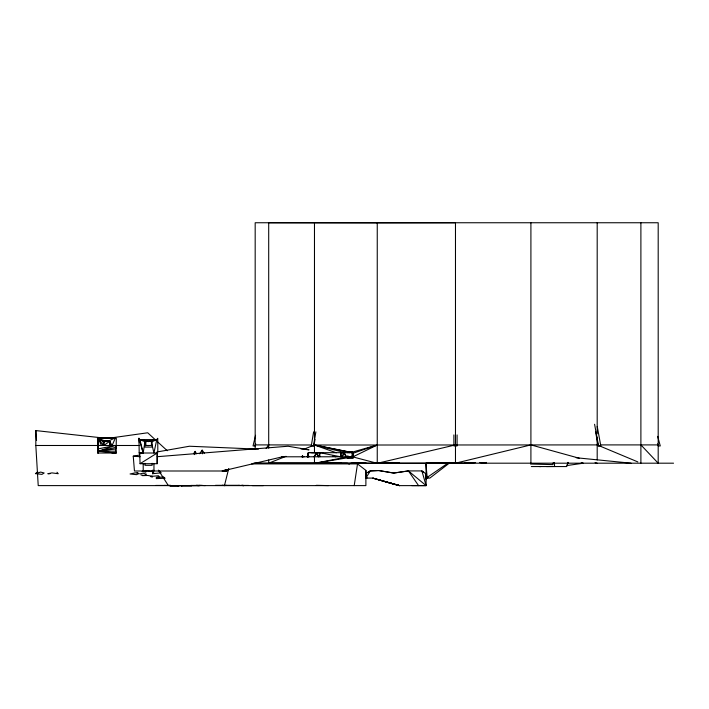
<?xml version="1.0" encoding="UTF-8"?>
<svg xmlns="http://www.w3.org/2000/svg" width="709" height="709" viewBox="0 0 709 709"><rect width="100%" height="100%" fill="white"/><g stroke="black" fill="none" stroke-linecap="round" stroke-linejoin="round"><path stroke-width="1.06" d="M251.695 463.899L357.522 463.899L365.888 470.386L365.888 485.612L38.224 485.612L35.822 445.491L35.822 430.585L101.352 437.781L112.111 437.781L147.702 432.782L155.856 440.262M115.159 437.905L109.009 440.821L104.462 440.821L98.507 438.295L98.507 445.491L97.665 448.983L98.409 451.19L98.046 453.007L97.47 438.295L98.507 437.905L98.507 445.491L115.23 445.491L116.267 447.299L115.549 448.983L115.549 453.007L98.409 451.19L115.23 445.491L97.665 448.983L98.507 437.905M98.507 438.295L103.168 445.491L103.168 441.725L98.507 438.295L101.36 445.491M115.23 438.295L112.119 445.491L109.656 441.335L103.815 445.482L103.815 441.406L104.471 440.821M105.109 441.335L105.109 440.821L103.815 442.115M108.353 441.335L108.353 440.821L109.647 442.115L109.647 445.491L109.647 441.406L109.009 440.821M110.303 441.725L110.303 445.491L109.647 444.968M143.2 470.998L143.2 463.438M144.982 463.305L144.982 465.317L152.107 465.317L152.107 463.305M150.813 440.821L152.107 441.725L152.098 447.104L144.973 447.104L144.973 441.725L146.276 440.821L150.813 440.821L156.778 439.589L157.744 438.286L157.815 450.667L157.035 453.397M158.984 470.581L161.156 472.806L152.577 473.727L152.577 470.138M153.959 470.998L153.959 463.438M302.105 456.374L302.557 456.241L302.105 456.764M302.38 456.241L302.38 456.764M308.282 452.998L308.282 456.764L307.201 456.764L307.653 456.374M319.856 456.773L319.856 452.688L316.294 453.335L313.99 456.773M346.479 456.773L344.175 453.335L340.604 452.688L340.604 456.773L319.856 452.688L318.598 456.773L316.294 452.688L309.124 452.617M348.013 456.773L348.013 455.993M353.321 456.383L353.321 453.016L352.072 452.103M365.56 473.426L365.56 473.949L366.535 473.949L365.56 473.426L365.56 478.096L372.757 478.105L399.53 485.621L426.109 485.621L426.136 463.19L428.174 462.481M365.888 470.386L365.888 478.096L370.293 470.918L378.783 470.528L393.761 473.054L408.411 470.918L426.109 485.621L411.778 485.621M457.615 462.685L455.479 463.19L377.25 463.323L377.25 222.848L455.479 222.75L455.479 444.906L377.25 463.323L268.702 463.19L268.702 459.964M426.109 473.949L421.89 470.918L408.278 470.918M426.783 477.582L427.11 478.096L426.455 478.096L426.455 473.435L425.781 473.435M453.343 462.685L455.479 463.19L455.479 441.539M457.075 434.918L457.075 445.943L453.884 445.943L453.884 434.918M530.908 463.19L530.908 222.75M597.191 459.964L597.191 437.169M640.892 463.19L640.892 222.75M255.178 449.214L255.178 222.75L658.191 222.75L658.191 463.19L640.892 444.906M140.054 463.704L157.159 463.704L157.221 453.007L140.054 463.704L139.726 453.007M157.159 463.704L157.23 453.007M263.34 485.63L252.395 485.63M194.709 454.602L195.161 451.376L196.508 453.795M553.268 462.596L552.985 464.617L530.492 464.032M354.216 485.612L357.522 463.899M151.46 444.968L152.107 445.092L153.924 453.007L156.778 439.589L139.859 439.589L143.165 453.007L139.203 453.007L143.165 453.007L144.973 441.725L139.859 439.589L138.946 438.286L139.203 453.016L157.682 453.007M313.617 431.861L311.269 445.943L313.901 445.943L314.991 439.447M313.52 445.943L315.868 431.861M255.559 435.299L253.042 445.943L255.187 445.943L255.683 443.816M222.378 485.231L224.452 485.612L228.599 469.066M426.915 477.582L426.783 478.096L426.136 463.19L426.915 477.582L448.301 462.897M351.575 456.773L352.603 452.688L352.603 456.773M568.024 462.454L566.73 466.557L531.333 466.557M568.06 462.374L567.049 465.521L583.259 463.225L581.229 462.649M197.855 485.736L199.3 485.532L196.517 485.24M314.211 456.773L316.294 453.335L318.376 456.773M342.092 456.773L344.175 452.688M193.495 453.795L195.161 451.376L195.392 453.521M199.628 453.742L202.154 450.162L204.369 453.193M266.123 448.389L268.702 444.906L311.207 445.004M152.577 473.727L153.791 472.247M485.576 463.19L486.223 462.41M226.401 469.535L222.28 470.998L226.818 470.998L228.839 468.782M347.827 452.688L348.358 452.103L352.258 452.103L352.79 452.688L311.508 452.688M348.013 452.688L348.544 452.103M35.45 473.612L40.661 472.088L44.188 473L41.92 474.374L35.45 473.612L37.71 471.857M368.095 472.628L370.293 470.918L378.783 470.528M449.603 462.906L429.831 478.096L425.781 478.096L425.781 475.278M447.414 463.686L449.178 462.41M106.456 441.601L107.006 441.601M148.27 441.601L148.819 441.601M103.168 441.725L109.656 441.335M365.888 473.435L370.293 470.918M145.629 442.115L146.931 440.821M314.477 455.781L314.477 463.323L352.834 456.888L377.25 445.013L597.191 444.906L637.843 461.914M138.813 473.594L136.545 474.667L130.075 473.975L135.286 472.832L138.813 473.594L136.979 472.407M152.107 441.725L156.778 439.589M268.702 463.19L285.993 456.321M304.303 449.054L314.477 445.013L377.25 445.013L352.603 453.406M151.886 470.998L153.924 470.271M377.25 445.013L351.309 452.404L314.477 445.013L336.323 452.776M455.479 463.19L530.908 444.906L579.306 458.253M426.136 478.096L428.014 477.644M222.28 470.998L282.439 456.8M139.859 473.949L142.979 473.213L146.515 474.206L144.237 475.509L141.002 474.968M115.877 451.19L98.409 451.19L116.267 447.299M314.477 463.323L347.764 456.844L352.834 456.888L377.25 463.323M226.818 470.998L134.453 470.998L133.248 456.179L139.735 455.027M157.026 451.97L189.445 446.236L258.422 449.151M377.25 463.19L380.981 462.569M156.29 477.414L159.312 476.962L158.479 475.739L150.397 476.501L152.338 477.113M98.409 451.19L115.549 448.983M224.452 485.612L226.552 485.346M471.591 462.631L469.562 463.19L475.642 462.578M157.265 456.693L288.102 446.236L309.009 449.798L301.041 448.992M164.878 478.185L156.29 478.637L156.45 477.494L162.131 477.042L164.878 478.185L163.495 476.891M170.834 485.443L164.32 485.364M350.911 463.19L365.871 462.614M399.132 462.623L381.912 463.19L381.912 462.41M142.332 475.633L147.853 475.482L152.444 476.244M200.053 485.63L191.439 485.718M314.477 463.19L340.976 462.623M239.474 485.302L215.447 485.328M554.668 466.495L546.506 466.557M268.702 448.132L268.702 222.75L377.25 222.848M104.923 441.087L108.743 441.087M103.815 444.711L103.487 445.491M109.647 444.711L109.975 445.491M145.629 444.711L145.31 445.482L145.31 444.968M255.178 444.906L268.702 444.906M600.47 444.906L658.191 444.906M103.815 445.101L103.168 445.491M145.629 444.968L144.973 445.482L149.041 445.598M35.822 445.491L98.081 445.491M116.462 445.491L139.256 445.491M144.973 445.482L152.107 445.482M353.321 453.016L353.135 458.395L347.295 458.395L347.295 456.773M352.79 455.993L353.25 455.993M352.976 456.25L353.437 456.773M307.201 456.374L308.096 456.374M352.976 456.383L353.507 456.383M302.025 456.764L304.117 456.773M281.641 456.8L353.507 456.773M253.76 463.19L673.55 463.19M539.372 466.557L540.675 466.557L539.833 466.495M49.993 473.727L47.831 473.727L51.952 472.885L58.262 473.727L56.968 472.247M425.781 473.949L426.455 473.949M365.56 474.339L366.216 474.339M425.781 474.339L426.455 474.339M366.535 477.582L366.863 478.096M366.216 477.715L366.863 477.715M426.455 477.706L427.11 477.706M155.732 485.435L164.311 485.435M168.547 485.435L170.701 485.435M190.81 485.435L202.384 485.435M238.481 485.435L248.602 485.435M177.773 485.771L182.08 485.771M181.407 486.073L191.297 486.073M170 486.25L178.739 486.25M482.661 463.19L483.308 463.19M253.849 463.34L347.277 463.252L349.351 464.041M426.552 462.614L469.11 463.19L468.915 462.41M308.309 452.643L316.294 452.688M316.329 485.319L328.48 485.612M198.945 485.302L205.264 485.612M133.248 456.179L140.214 456.72M483.742 462.631L485.771 463.19L479.692 462.578M576.195 457.748L631.028 463.19M464.874 462.667L469.11 463.19M243.506 485.656L241.654 485.381L243.506 485.656L242.762 485.169M152.657 471.556L147.321 470.794L142.11 471.405L145.806 472.167M378.526 470.528L393.699 473.054L408.411 470.918L418.585 485.638M469.464 462.605L472.673 463.19M139.859 439.589L146.276 440.821M332.716 456.162L335.827 456.773M345.62 452.767L314.477 445.013L351.309 452.404L352.807 453.441L352.834 456.888M392.662 483.804L372.757 478.096L399.53 485.621L379.049 479.913M390.588 483.219L399.53 485.621L384.881 481.597M595.081 462.605L597.191 463.19M376.532 462.587L378.633 463.19M345.691 456.109L347.764 456.844M151.46 442.115L150.166 440.821M423.574 472.291L421.89 470.918L426.109 485.621M157.487 441.76L167.28 450.729M158.391 470.111L168.379 485.612M346.258 456.773L344.175 453.335L341.871 456.773L340.604 452.688M307.945 453.609L308.894 456.773M143.165 453.007L138.946 438.286L139.319 442.416M657.651 436.363L660.283 445.943L658.191 445.943L657.606 443.816M597.235 426.437L600.807 445.943L598.166 445.943L595.587 431.861M594.585 424.274L598.556 445.943M202.154 450.162L202.49 453.813M35.822 430.585L36.54 440.44M98.197 450.906L97.532 438.295L116.329 438.295L116.072 453.024L97.594 453.007L97.532 438.295L98.046 453.007M554.456 462.454L554.544 466.557M308.238 453.042L308.264 456.8M426.109 479.718L426.109 473.435M597.191 222.75L597.191 433.855M426.455 477.317L426.455 478.096M366.535 477.325L366.535 478.096M366.216 477.325L366.216 478.096M353.064 455.993L352.976 456.773M352.79 453.406L352.79 456.773M351.735 452.103L351.735 452.688M351.469 452.103L351.469 452.688M349.342 452.103L349.342 452.688M349.076 452.103L349.076 452.688M347.756 455.993L347.756 456.773M314.477 222.848L314.477 452.546M308.096 452.998L308.096 456.764M307.653 455.984L307.653 456.764M307.564 455.984L307.564 456.764M307.378 455.984L307.378 456.764M302.743 455.984L302.743 456.764M302.477 455.984L302.557 456.764M302.291 455.984L302.202 456.764M151.788 445.092L151.46 444.711L151.46 445.482L151.46 441.406L145.629 441.406L145.629 445.482L145.629 442.053M149.847 440.821L149.847 441.406M147.25 440.821L147.25 441.406M108.025 440.821L108.025 441.344M103.815 441.406L103.815 445.491M105.437 440.821L105.437 441.335L105.437 440.821M366.216 473.435L366.216 473.949L366.216 473.435M426.783 477.317L426.783 478.096L426.783 477.317M116.072 453.007L112.119 453.007L116.072 453.024"/></g></svg>
